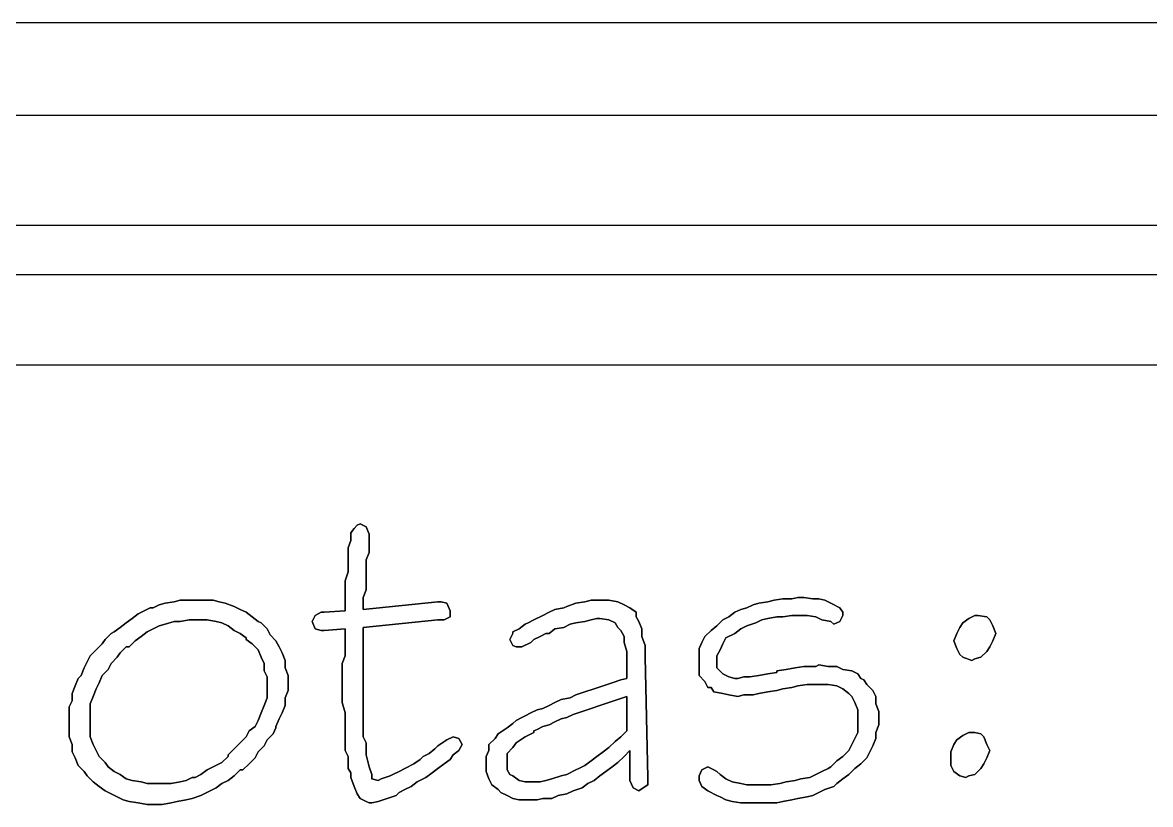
# Model space of a CAD drawing. Header units: metres. Extents: x 2.9 to 42.8, y 1.7 to 28.7.
# Drawn here: x 38.366 to 39.693, y 27.755 to 28.674 of the extents above; entities that cross this region are included whole.
import ezdxf

# ---------------------------------------------------------------- set-up
doc = ezdxf.new("R2010")
doc.units = ezdxf.units.M
doc.layers.add('NEGRO', color=7, linetype='Continuous')
doc.layers.add('RGB_000_184_184', color=7, linetype='Continuous', true_color=0x00b8b8)

msp = doc.modelspace()

# ---------------------------------------------------------------- linework, layer by layer
at = {"layer": 'NEGRO', "lineweight": -3}
for points in [[(38.7597, 28.0829), (38.7562, 28.0793), (38.7597, 28.0829)], [(38.7632, 28.0846), (38.7597, 28.0829), (38.7632, 28.0846)], [(38.7703, 28.0811), (38.7632, 28.0846), (38.7703, 28.0811)], [(38.7738, 28.0723), (38.7703, 28.0811), (38.7738, 28.0723)], [(38.7562, 28.0793), (38.7526, 28.0741), (38.7562, 28.0793)], [(38.7526, 28.0741), (38.7526, 28.0652), (38.7526, 28.0741)], [(38.7738, 28.0705), (38.7738, 28.0723), (38.7738, 28.0705)], [(38.7738, 28.0617), (38.7738, 28.0705), (38.7738, 28.0617)], [(38.7526, 28.0652), (38.7491, 28.0564), (38.7526, 28.0652)], [(38.7491, 28.0564), (38.7491, 28.0441), (38.7491, 28.0564)], [(38.7738, 28.0599), (38.7738, 28.0617), (38.7738, 28.0599)], [(38.7738, 28.0511), (38.7738, 28.0599), (38.7738, 28.0511)], [(38.7491, 28.0441), (38.7491, 28.03), (38.7491, 28.0441)], [(38.7703, 28.0423), (38.7738, 28.0511), (38.7703, 28.0423)], [(38.7703, 28.0335), (38.7703, 28.0423), (38.7703, 28.0335)], [(38.7491, 28.0282), (38.7456, 28.0176), (38.7491, 28.0282)], [(38.7491, 28.03), (38.7491, 28.0282), (38.7491, 28.03)], [(38.7703, 28.0247), (38.7703, 28.0335), (38.7703, 28.0247)], [(38.7456, 28.0176), (38.7456, 28.007), (38.7456, 28.0176)], [(38.7703, 28.0158), (38.7703, 28.0247), (38.7703, 28.0158)], [(38.7703, 28.007), (38.7703, 28.0158), (38.7703, 28.007)], [(38.7456, 28.007), (38.7456, 27.9982), (38.7456, 28.007)], [(38.7668, 27.9982), (38.7703, 28.007), (38.7668, 27.9982)], [(38.5269, 27.9894), (38.5198, 27.9859), (38.5269, 27.9894)], [(38.5339, 27.9912), (38.5269, 27.9894), (38.5339, 27.9912)], [(38.5445, 27.9929), (38.5339, 27.9912), (38.5445, 27.9929)], [(38.5516, 27.9947), (38.5445, 27.9929), (38.5516, 27.9947)], [(38.5621, 27.9947), (38.5516, 27.9947), (38.5621, 27.9947)], [(38.5692, 27.9947), (38.5621, 27.9947), (38.5692, 27.9947)], [(38.5798, 27.9947), (38.5692, 27.9947), (38.5798, 27.9947)], [(38.5904, 27.9947), (38.5798, 27.9947), (38.5904, 27.9947)], [(38.5974, 27.9929), (38.5904, 27.9947), (38.5974, 27.9929)], [(38.6045, 27.9912), (38.5974, 27.9929), (38.6045, 27.9912)], [(38.6151, 27.9876), (38.6045, 27.9912), (38.6151, 27.9876)], [(38.7456, 27.9982), (38.7456, 27.9912), (38.7456, 27.9982)], [(38.7456, 27.9912), (38.7456, 27.9823), (38.7456, 27.9912)], [(38.7668, 27.9894), (38.7668, 27.9982), (38.7668, 27.9894)], [(38.8549, 27.9929), (38.7668, 27.9841), (38.8549, 27.9929)], [(38.7668, 27.9841), (38.7668, 27.9894), (38.7668, 27.9841)], [(38.8585, 27.9929), (38.8549, 27.9929), (38.8585, 27.9929)], [(38.8655, 27.9912), (38.8585, 27.9929), (38.8655, 27.9912)], [(38.8691, 27.9823), (38.8655, 27.9912), (38.8691, 27.9823)], [(39.0172, 27.9912), (39.0066, 27.9876), (39.0172, 27.9912)], [(39.0278, 27.9929), (39.0172, 27.9912), (39.0278, 27.9929)], [(39.0349, 27.9947), (39.0278, 27.9929), (39.0349, 27.9947)], [(39.0419, 27.9947), (39.0349, 27.9947), (39.0419, 27.9947)], [(39.0454, 27.9947), (39.0419, 27.9947), (39.0454, 27.9947)], [(39.056, 27.9947), (39.0454, 27.9947), (39.056, 27.9947)], [(39.0666, 27.9929), (39.056, 27.9947), (39.0666, 27.9929)], [(39.0737, 27.9894), (39.0666, 27.9929), (39.0737, 27.9894)], [(39.0807, 27.9859), (39.0737, 27.9894), (39.0807, 27.9859)], [(39.2254, 27.9894), (39.2183, 27.9859), (39.2254, 27.9894)], [(39.2324, 27.9912), (39.2254, 27.9894), (39.2324, 27.9912)], [(39.243, 27.9929), (39.2324, 27.9912), (39.243, 27.9929)], [(39.2501, 27.9947), (39.243, 27.9929), (39.2501, 27.9947)], [(39.2606, 27.9964), (39.2501, 27.9947), (39.2606, 27.9964)], [(39.2712, 27.9964), (39.2606, 27.9964), (39.2712, 27.9964)], [(39.2783, 27.9982), (39.2712, 27.9964), (39.2783, 27.9982)], [(39.2853, 27.9982), (39.2783, 27.9982), (39.2853, 27.9982)], [(39.2959, 27.9964), (39.2853, 27.9982), (39.2959, 27.9964)], [(39.303, 27.9964), (39.2959, 27.9964), (39.303, 27.9964)], [(39.31, 27.9947), (39.303, 27.9964), (39.31, 27.9947)], [(39.3171, 27.9912), (39.31, 27.9947), (39.3171, 27.9912)], [(39.3277, 27.9859), (39.3171, 27.9912), (39.3277, 27.9859)], [(38.5022, 27.9788), (38.4951, 27.9735), (38.5022, 27.9788)], [(38.5092, 27.9823), (38.5022, 27.9788), (38.5092, 27.9823)], [(38.5163, 27.9859), (38.5092, 27.9823), (38.5163, 27.9859)], [(38.5198, 27.9859), (38.5163, 27.9859), (38.5198, 27.9859)], [(38.6221, 27.9841), (38.6151, 27.9876), (38.6221, 27.9841)], [(38.6292, 27.9806), (38.6221, 27.9841), (38.6292, 27.9806)], [(38.6362, 27.9753), (38.6292, 27.9806), (38.6362, 27.9753)], [(38.6433, 27.97), (38.6362, 27.9753), (38.6433, 27.97)], [(38.7103, 27.977), (38.7068, 27.97), (38.7103, 27.977)], [(38.7174, 27.9806), (38.7103, 27.977), (38.7174, 27.9806)], [(38.7209, 27.9806), (38.7174, 27.9806), (38.7209, 27.9806)], [(38.7456, 27.9823), (38.7209, 27.9806), (38.7456, 27.9823)], [(38.862, 27.9718), (38.8691, 27.9753), (38.862, 27.9718)], [(38.8691, 27.9753), (38.8691, 27.9823), (38.8691, 27.9753)], [(38.9784, 27.977), (38.9678, 27.9718), (38.9784, 27.977)], [(38.9855, 27.9806), (38.9784, 27.977), (38.9855, 27.9806)], [(38.9925, 27.9841), (38.9855, 27.9806), (38.9925, 27.9841)], [(39.0031, 27.9859), (38.9925, 27.9841), (39.0031, 27.9859)], [(39.0066, 27.9876), (39.0031, 27.9859), (39.0066, 27.9876)], [(39.0878, 27.9806), (39.0807, 27.9859), (39.0878, 27.9806)], [(39.0878, 27.9753), (39.0878, 27.9806), (39.0878, 27.9753)], [(39.0913, 27.97), (39.0878, 27.9753), (39.0913, 27.97)], [(39.1971, 27.9753), (39.1901, 27.9718), (39.1971, 27.9753)], [(39.2042, 27.9806), (39.1971, 27.9753), (39.2042, 27.9806)], [(39.2112, 27.9841), (39.2042, 27.9806), (39.2112, 27.9841)], [(39.2183, 27.9859), (39.2112, 27.9841), (39.2183, 27.9859)], [(39.243, 27.9735), (39.2536, 27.9753), (39.243, 27.9735)], [(39.2536, 27.9753), (39.2606, 27.9753), (39.2536, 27.9753)], [(39.2606, 27.9753), (39.2712, 27.977), (39.2606, 27.9753)], [(39.2712, 27.977), (39.2818, 27.977), (39.2712, 27.977)], [(39.2818, 27.977), (39.2889, 27.977), (39.2818, 27.977)], [(39.2889, 27.977), (39.2994, 27.9753), (39.2889, 27.977)], [(39.2994, 27.9753), (39.3065, 27.9718), (39.2994, 27.9753)], [(39.3312, 27.9806), (39.3277, 27.9859), (39.3312, 27.9806)], [(39.3277, 27.97), (39.3312, 27.977), (39.3277, 27.97)], [(39.3312, 27.977), (39.3312, 27.9806), (39.3312, 27.977)], [(39.4864, 27.977), (39.4794, 27.9735), (39.4864, 27.977)], [(39.4899, 27.977), (39.4864, 27.977), (39.4899, 27.977)], [(39.5005, 27.9753), (39.4899, 27.977), (39.5005, 27.9753)], [(39.5041, 27.9718), (39.5005, 27.9753), (39.5041, 27.9718)], [(38.481, 27.9629), (38.4739, 27.9576), (38.481, 27.9629)], [(38.4881, 27.9682), (38.481, 27.9629), (38.4881, 27.9682)], [(38.4951, 27.9735), (38.4881, 27.9682), (38.4951, 27.9735)], [(38.5198, 27.9612), (38.5269, 27.9647), (38.5198, 27.9612)], [(38.5269, 27.9647), (38.5339, 27.9665), (38.5269, 27.9647)], [(38.5339, 27.9665), (38.5445, 27.97), (38.5339, 27.9665)], [(38.5445, 27.97), (38.5516, 27.97), (38.5445, 27.97)], [(38.5516, 27.97), (38.5621, 27.9718), (38.5516, 27.97)], [(38.5621, 27.9718), (38.5692, 27.9718), (38.5621, 27.9718)], [(38.5692, 27.9718), (38.5762, 27.9718), (38.5692, 27.9718)], [(38.5762, 27.9718), (38.5833, 27.9718), (38.5762, 27.9718)], [(38.5833, 27.9718), (38.5939, 27.97), (38.5833, 27.9718)], [(38.5939, 27.97), (38.6009, 27.9682), (38.5939, 27.97)], [(38.6009, 27.9682), (38.608, 27.9647), (38.6009, 27.9682)], [(38.608, 27.9647), (38.6151, 27.9594), (38.608, 27.9647)], [(38.6468, 27.9682), (38.6433, 27.97), (38.6468, 27.9682)], [(38.6539, 27.9612), (38.6468, 27.9682), (38.6539, 27.9612)], [(38.7068, 27.97), (38.7103, 27.9612), (38.7068, 27.97)], [(38.7668, 27.9629), (38.8549, 27.9718), (38.7668, 27.9629)], [(38.7668, 27.9541), (38.7668, 27.9629), (38.7668, 27.9541)], [(38.8549, 27.9718), (38.862, 27.9718), (38.8549, 27.9718)], [(38.9573, 27.9665), (38.9502, 27.9612), (38.9573, 27.9665)], [(38.9608, 27.9682), (38.9573, 27.9665), (38.9608, 27.9682)], [(38.9678, 27.9718), (38.9608, 27.9682), (38.9678, 27.9718)], [(38.9925, 27.9612), (39.0031, 27.9629), (38.9925, 27.9612)], [(39.0031, 27.9629), (39.0102, 27.9665), (39.0031, 27.9629)], [(39.0102, 27.9665), (39.0172, 27.9682), (39.0102, 27.9665)], [(39.0172, 27.9682), (39.0278, 27.97), (39.0172, 27.9682)], [(39.0278, 27.97), (39.0349, 27.9718), (39.0278, 27.97)], [(39.0349, 27.9718), (39.0419, 27.9735), (39.0349, 27.9718)], [(39.0419, 27.9735), (39.0454, 27.9735), (39.0419, 27.9735)], [(39.0454, 27.9735), (39.056, 27.9718), (39.0454, 27.9735)], [(39.056, 27.9718), (39.0631, 27.9682), (39.056, 27.9718)], [(39.0631, 27.9682), (39.0666, 27.9629), (39.0631, 27.9682)], [(39.0666, 27.9629), (39.0701, 27.9594), (39.0666, 27.9629)], [(39.0948, 27.9612), (39.0913, 27.97), (39.0948, 27.9612)], [(39.183, 27.9647), (39.176, 27.9594), (39.183, 27.9647)], [(39.1901, 27.9718), (39.183, 27.9647), (39.1901, 27.9718)], [(39.2112, 27.9612), (39.2183, 27.9647), (39.2112, 27.9612)], [(39.2183, 27.9647), (39.2289, 27.9682), (39.2183, 27.9647)], [(39.2289, 27.9682), (39.2359, 27.9718), (39.2289, 27.9682)], [(39.2359, 27.9718), (39.243, 27.9735), (39.2359, 27.9718)], [(39.3065, 27.9718), (39.3171, 27.97), (39.3065, 27.9718)], [(39.3171, 27.97), (39.3206, 27.9665), (39.3171, 27.97)], [(39.3206, 27.9665), (39.3277, 27.97), (39.3206, 27.9665)], [(39.4688, 27.9629), (39.4653, 27.9559), (39.4688, 27.9629)], [(39.4723, 27.9682), (39.4688, 27.9629), (39.4723, 27.9682)], [(39.4794, 27.9735), (39.4723, 27.9682), (39.4794, 27.9735)], [(39.5076, 27.9647), (39.5041, 27.9718), (39.5076, 27.9647)], [(39.5111, 27.9559), (39.5076, 27.9647), (39.5111, 27.9559)], [(38.4634, 27.9488), (38.4598, 27.9435), (38.4634, 27.9488)], [(38.4704, 27.9559), (38.4634, 27.9488), (38.4704, 27.9559)], [(38.4739, 27.9576), (38.4704, 27.9559), (38.4739, 27.9576)], [(38.4986, 27.9471), (38.5057, 27.9523), (38.4986, 27.9471)], [(38.5057, 27.9523), (38.5128, 27.9576), (38.5057, 27.9523)], [(38.5128, 27.9576), (38.5198, 27.9612), (38.5128, 27.9576)], [(38.6151, 27.9594), (38.6221, 27.9559), (38.6151, 27.9594)], [(38.6221, 27.9559), (38.6292, 27.9506), (38.6221, 27.9559)], [(38.6292, 27.9506), (38.6292, 27.9488), (38.6292, 27.9506)], [(38.6292, 27.9488), (38.6362, 27.9435), (38.6292, 27.9488)], [(38.6574, 27.9541), (38.6539, 27.9612), (38.6574, 27.9541)], [(38.6644, 27.9471), (38.6574, 27.9541), (38.6644, 27.9471)], [(38.7103, 27.9612), (38.7174, 27.9594), (38.7103, 27.9612)], [(38.7174, 27.9594), (38.7209, 27.9594), (38.7174, 27.9594)], [(38.7209, 27.9594), (38.7456, 27.9612), (38.7209, 27.9594)], [(38.7456, 27.9612), (38.7456, 27.9559), (38.7456, 27.9612)], [(38.7456, 27.9559), (38.7456, 27.9471), (38.7456, 27.9559)], [(38.7668, 27.9453), (38.7668, 27.9541), (38.7668, 27.9453)], [(38.9431, 27.9559), (38.9396, 27.9488), (38.9431, 27.9559)], [(38.9396, 27.9488), (38.9431, 27.9418), (38.9396, 27.9488)], [(38.9502, 27.9612), (38.9431, 27.9576), (38.9502, 27.9612)], [(38.9431, 27.9576), (38.9431, 27.9559), (38.9431, 27.9576)], [(38.9643, 27.9453), (38.9678, 27.9488), (38.9643, 27.9453)], [(38.9678, 27.9488), (38.9749, 27.9523), (38.9678, 27.9488)], [(38.9749, 27.9523), (38.9819, 27.9559), (38.9749, 27.9523)], [(38.9819, 27.9559), (38.9855, 27.9559), (38.9819, 27.9559)], [(38.9855, 27.9559), (38.9925, 27.9612), (38.9855, 27.9559)], [(39.0701, 27.9594), (39.0737, 27.9523), (39.0701, 27.9594)], [(39.0737, 27.9523), (39.0737, 27.9453), (39.0737, 27.9523)], [(39.0948, 27.9523), (39.0948, 27.9612), (39.0948, 27.9523)], [(39.0984, 27.9418), (39.0948, 27.9523), (39.0984, 27.9418)], [(39.1689, 27.9523), (39.1654, 27.9453), (39.1689, 27.9523)], [(39.176, 27.9594), (39.1689, 27.9523), (39.176, 27.9594)], [(39.1901, 27.9435), (39.1936, 27.9506), (39.1901, 27.9435)], [(39.1936, 27.9506), (39.2042, 27.9559), (39.1936, 27.9506)], [(39.2042, 27.9559), (39.2112, 27.9612), (39.2042, 27.9559)], [(39.4653, 27.9559), (39.4617, 27.9471), (39.4653, 27.9559)], [(39.5076, 27.9471), (39.5111, 27.9559), (39.5076, 27.9471)], [(38.4528, 27.9365), (38.4457, 27.9294), (38.4528, 27.9365)], [(38.4598, 27.9435), (38.4528, 27.9365), (38.4598, 27.9435)], [(38.481, 27.9329), (38.4881, 27.94), (38.481, 27.9329)], [(38.4881, 27.94), (38.4916, 27.94), (38.4881, 27.94)], [(38.4916, 27.94), (38.4986, 27.9471), (38.4916, 27.94)], [(38.6362, 27.9435), (38.6433, 27.9365), (38.6362, 27.9435)], [(38.6433, 27.9365), (38.6468, 27.9277), (38.6433, 27.9365)], [(38.668, 27.94), (38.6644, 27.9471), (38.668, 27.94)], [(38.6715, 27.9329), (38.668, 27.94), (38.6715, 27.9329)], [(38.7456, 27.9471), (38.7456, 27.9382), (38.7456, 27.9471)], [(38.7456, 27.9382), (38.7456, 27.9294), (38.7456, 27.9382)], [(38.7668, 27.9365), (38.7668, 27.9453), (38.7668, 27.9365)], [(38.7668, 27.9312), (38.7668, 27.9365), (38.7668, 27.9312)], [(38.9431, 27.9418), (38.9467, 27.94), (38.9431, 27.9418)], [(38.9467, 27.94), (38.9537, 27.94), (38.9467, 27.94)], [(38.9537, 27.94), (38.9643, 27.9453), (38.9537, 27.94)], [(39.0737, 27.9453), (39.0772, 27.9347), (39.0737, 27.9453)], [(39.0984, 27.9312), (39.0984, 27.9418), (39.0984, 27.9312)], [(39.1654, 27.9453), (39.1619, 27.9382), (39.1654, 27.9453)], [(39.1619, 27.9382), (39.1619, 27.9312), (39.1619, 27.9382)], [(39.183, 27.9294), (39.1866, 27.9365), (39.183, 27.9294)], [(39.1866, 27.9365), (39.1901, 27.9435), (39.1866, 27.9365)], [(39.4617, 27.9471), (39.4653, 27.9382), (39.4617, 27.9471)], [(39.4653, 27.9382), (39.4688, 27.9312), (39.4653, 27.9382)], [(39.5005, 27.9347), (39.5041, 27.94), (39.5005, 27.9347)], [(39.5041, 27.94), (39.5076, 27.9471), (39.5041, 27.94)], [(38.4422, 27.9224), (38.4387, 27.9153), (38.4422, 27.9224)], [(38.4457, 27.9294), (38.4422, 27.9224), (38.4457, 27.9294)], [(38.4704, 27.9206), (38.4775, 27.9277), (38.4704, 27.9206)], [(38.4775, 27.9277), (38.481, 27.9329), (38.4775, 27.9277)], [(38.6468, 27.9277), (38.6503, 27.9206), (38.6468, 27.9277)], [(38.675, 27.9241), (38.6715, 27.9329), (38.675, 27.9241)], [(38.675, 27.9153), (38.675, 27.9241), (38.675, 27.9153)], [(38.7456, 27.9294), (38.7421, 27.9206), (38.7456, 27.9294)], [(38.7668, 27.9224), (38.7668, 27.9312), (38.7668, 27.9224)], [(38.7668, 27.9135), (38.7668, 27.9224), (38.7668, 27.9135)], [(39.0772, 27.9347), (39.0772, 27.9224), (39.0772, 27.9347)], [(39.0772, 27.9224), (39.0772, 27.903), (39.0772, 27.9224)], [(39.0984, 27.9277), (39.0984, 27.9312), (39.0984, 27.9277)], [(39.1019, 27.7865), (39.0984, 27.9277), (39.1019, 27.7865)], [(39.1619, 27.9312), (39.1619, 27.9224), (39.1619, 27.9312)], [(39.1619, 27.9224), (39.1619, 27.9153), (39.1619, 27.9224)], [(39.183, 27.9241), (39.183, 27.9294), (39.183, 27.9241)], [(39.183, 27.9153), (39.183, 27.9241), (39.183, 27.9153)], [(39.4688, 27.9312), (39.4723, 27.9277), (39.4688, 27.9312)], [(39.4723, 27.9277), (39.4829, 27.9241), (39.4723, 27.9277)], [(39.4829, 27.9241), (39.4864, 27.9259), (39.4829, 27.9241)], [(39.4864, 27.9259), (39.4935, 27.9277), (39.4864, 27.9259)], [(39.4935, 27.9277), (39.5005, 27.9347), (39.4935, 27.9277)], [(38.4387, 27.9153), (38.4351, 27.9065), (38.4387, 27.9153)], [(38.4598, 27.9065), (38.4669, 27.9135), (38.4598, 27.9065)], [(38.4669, 27.9135), (38.4704, 27.9206), (38.4669, 27.9135)], [(38.6503, 27.9206), (38.6503, 27.9118), (38.6503, 27.9206)], [(38.6503, 27.9118), (38.6539, 27.9047), (38.6503, 27.9118)], [(38.6786, 27.9065), (38.675, 27.9153), (38.6786, 27.9065)], [(38.7421, 27.9206), (38.7421, 27.9118), (38.7421, 27.9206)], [(38.7421, 27.9118), (38.7421, 27.9047), (38.7421, 27.9118)], [(38.7668, 27.9047), (38.7668, 27.9135), (38.7668, 27.9047)], [(39.1619, 27.9153), (39.1619, 27.9065), (39.1619, 27.9153)], [(39.1901, 27.9083), (39.183, 27.9153), (39.1901, 27.9083)], [(39.2536, 27.91), (39.243, 27.9083), (39.2536, 27.91)], [(39.2642, 27.9135), (39.2536, 27.9118), (39.2642, 27.9135)], [(39.2536, 27.9118), (39.2536, 27.91), (39.2536, 27.9118)], [(39.2748, 27.9153), (39.2642, 27.9135), (39.2748, 27.9153)], [(39.2853, 27.9171), (39.2748, 27.9153), (39.2853, 27.9171)], [(39.2924, 27.9171), (39.2853, 27.9171), (39.2924, 27.9171)], [(39.2994, 27.9171), (39.2924, 27.9171), (39.2994, 27.9171)], [(39.303, 27.9188), (39.2994, 27.9171), (39.303, 27.9188)], [(39.3136, 27.9171), (39.303, 27.9188), (39.3136, 27.9171)], [(39.3241, 27.9171), (39.3136, 27.9171), (39.3241, 27.9171)], [(39.3312, 27.9135), (39.3241, 27.9171), (39.3312, 27.9135)], [(39.3418, 27.9118), (39.3312, 27.9135), (39.3418, 27.9118)], [(39.3488, 27.9083), (39.3418, 27.9118), (39.3488, 27.9083)], [(38.4316, 27.903), (38.4281, 27.8941), (38.4316, 27.903)], [(38.4351, 27.9065), (38.4316, 27.903), (38.4351, 27.9065)], [(38.4528, 27.8906), (38.4563, 27.8977), (38.4528, 27.8906)], [(38.4563, 27.8977), (38.4598, 27.9065), (38.4563, 27.8977)], [(38.6539, 27.9047), (38.6539, 27.8941), (38.6539, 27.9047)], [(38.6786, 27.8977), (38.6786, 27.9065), (38.6786, 27.8977)], [(38.6786, 27.8888), (38.6786, 27.8977), (38.6786, 27.8888)], [(38.7421, 27.9047), (38.7421, 27.8977), (38.7421, 27.9047)], [(38.7421, 27.8977), (38.7421, 27.8853), (38.7421, 27.8977)], [(38.7668, 27.903), (38.7668, 27.9047), (38.7668, 27.903)], [(38.7668, 27.8924), (38.7668, 27.903), (38.7668, 27.8924)], [(39.0596, 27.8977), (39.049, 27.8941), (39.0596, 27.8977)], [(39.0701, 27.9012), (39.0596, 27.8977), (39.0701, 27.9012)], [(39.0772, 27.903), (39.0701, 27.9012), (39.0772, 27.903)], [(39.1619, 27.9065), (39.1689, 27.8994), (39.1619, 27.9065)], [(39.1689, 27.8994), (39.1724, 27.8924), (39.1689, 27.8994)], [(39.1971, 27.9047), (39.1901, 27.9083), (39.1971, 27.9047)], [(39.2042, 27.903), (39.1971, 27.9047), (39.2042, 27.903)], [(39.2077, 27.903), (39.2042, 27.903), (39.2077, 27.903)], [(39.2148, 27.9047), (39.2077, 27.903), (39.2148, 27.9047)], [(39.2218, 27.9047), (39.2148, 27.9047), (39.2218, 27.9047)], [(39.2324, 27.9065), (39.2218, 27.9047), (39.2324, 27.9065)], [(39.243, 27.9083), (39.2324, 27.9065), (39.243, 27.9083)], [(39.2783, 27.8941), (39.2889, 27.8959), (39.2783, 27.8941)], [(39.2889, 27.8959), (39.2959, 27.8959), (39.2889, 27.8959)], [(39.2959, 27.8959), (39.303, 27.8959), (39.2959, 27.8959)], [(39.303, 27.8959), (39.3065, 27.8959), (39.303, 27.8959)], [(39.3065, 27.8959), (39.3136, 27.8959), (39.3065, 27.8959)], [(39.3136, 27.8959), (39.3241, 27.8941), (39.3136, 27.8959)], [(39.3524, 27.903), (39.3488, 27.9083), (39.3524, 27.903)], [(39.3559, 27.9012), (39.3524, 27.903), (39.3559, 27.9012)], [(39.3594, 27.8959), (39.3559, 27.9012), (39.3594, 27.8959)], [(39.3665, 27.8888), (39.3594, 27.8959), (39.3665, 27.8888)], [(38.4281, 27.8941), (38.4246, 27.8853), (38.4281, 27.8941)], [(38.4246, 27.8853), (38.4246, 27.8765), (38.4246, 27.8853)], [(38.4493, 27.8818), (38.4528, 27.8906), (38.4493, 27.8818)], [(38.6539, 27.8941), (38.6539, 27.8871), (38.6539, 27.8941)], [(38.6539, 27.8871), (38.6539, 27.88), (38.6539, 27.8871)], [(38.675, 27.88), (38.6786, 27.8888), (38.675, 27.88)], [(38.7421, 27.8853), (38.7421, 27.8747), (38.7421, 27.8853)], [(38.7668, 27.88), (38.7668, 27.8924), (38.7668, 27.88)], [(39.0172, 27.8836), (39.0102, 27.88), (39.0172, 27.8836)], [(39.0278, 27.8871), (39.0172, 27.8836), (39.0278, 27.8871)], [(39.0384, 27.8906), (39.0278, 27.8871), (39.0384, 27.8906)], [(39.049, 27.8941), (39.0384, 27.8906), (39.049, 27.8941)], [(39.1724, 27.8924), (39.176, 27.8924), (39.1724, 27.8924)], [(39.176, 27.8924), (39.1795, 27.8871), (39.176, 27.8924)], [(39.1795, 27.8871), (39.1901, 27.8853), (39.1795, 27.8871)], [(39.1901, 27.8853), (39.1971, 27.8836), (39.1901, 27.8853)], [(39.1971, 27.8836), (39.2077, 27.8818), (39.1971, 27.8836)], [(39.2077, 27.8818), (39.2148, 27.8836), (39.2077, 27.8818)], [(39.2148, 27.8836), (39.2254, 27.8836), (39.2148, 27.8836)], [(39.2254, 27.8836), (39.2324, 27.8853), (39.2254, 27.8836)], [(39.2324, 27.8853), (39.243, 27.8871), (39.2324, 27.8853)], [(39.243, 27.8871), (39.2536, 27.8888), (39.243, 27.8871)], [(39.2536, 27.8888), (39.2606, 27.8906), (39.2536, 27.8888)], [(39.2606, 27.8906), (39.2712, 27.8924), (39.2606, 27.8906)], [(39.2712, 27.8924), (39.2783, 27.8941), (39.2712, 27.8924)], [(39.3241, 27.8941), (39.3312, 27.8906), (39.3241, 27.8941)], [(39.3312, 27.8906), (39.3382, 27.8853), (39.3312, 27.8906)], [(39.3382, 27.8853), (39.3418, 27.8818), (39.3382, 27.8853)], [(39.37, 27.8818), (39.3665, 27.8888), (39.37, 27.8818)], [(38.4246, 27.8765), (38.421, 27.8694), (38.4246, 27.8765)], [(38.421, 27.8694), (38.421, 27.8606), (38.421, 27.8694)], [(38.4457, 27.873), (38.4493, 27.8818), (38.4457, 27.873)], [(38.4457, 27.8642), (38.4457, 27.873), (38.4457, 27.8642)], [(38.6503, 27.8712), (38.6468, 27.8624), (38.6503, 27.8712)], [(38.6539, 27.88), (38.6503, 27.8712), (38.6539, 27.88)], [(38.6715, 27.8624), (38.675, 27.8712), (38.6715, 27.8624)], [(38.675, 27.8712), (38.675, 27.88), (38.675, 27.8712)], [(38.7421, 27.8747), (38.7456, 27.8624), (38.7421, 27.8747)], [(38.7668, 27.8694), (38.7668, 27.88), (38.7668, 27.8694)], [(38.7668, 27.8606), (38.7668, 27.8694), (38.7668, 27.8606)], [(38.9855, 27.8712), (38.9784, 27.8677), (38.9855, 27.8712)], [(38.9925, 27.8747), (38.9855, 27.8712), (38.9925, 27.8747)], [(38.9996, 27.8783), (38.9925, 27.8747), (38.9996, 27.8783)], [(39.0102, 27.88), (38.9996, 27.8783), (39.0102, 27.88)], [(39.0349, 27.8677), (39.0454, 27.8712), (39.0349, 27.8677)], [(39.0454, 27.8712), (39.056, 27.8747), (39.0454, 27.8712)], [(39.056, 27.8747), (39.0666, 27.8783), (39.056, 27.8747)], [(39.0666, 27.8783), (39.0772, 27.8818), (39.0666, 27.8783)], [(39.0772, 27.8818), (39.0772, 27.843), (39.0772, 27.8818)], [(39.3418, 27.8818), (39.3453, 27.8747), (39.3418, 27.8818)], [(39.3453, 27.8747), (39.3488, 27.8659), (39.3453, 27.8747)], [(39.37, 27.873), (39.37, 27.8818), (39.37, 27.873)], [(39.3735, 27.8642), (39.37, 27.873), (39.3735, 27.8642)], [(38.421, 27.8606), (38.421, 27.8518), (38.421, 27.8606)], [(38.4457, 27.8553), (38.4457, 27.8642), (38.4457, 27.8553)], [(38.6468, 27.8624), (38.6433, 27.8536), (38.6468, 27.8624)], [(38.668, 27.8553), (38.6715, 27.8624), (38.668, 27.8553)], [(38.7456, 27.8624), (38.7456, 27.8536), (38.7456, 27.8624)], [(38.7668, 27.8518), (38.7668, 27.8606), (38.7668, 27.8518)], [(38.9537, 27.8571), (38.9467, 27.8536), (38.9537, 27.8571)], [(38.9573, 27.8589), (38.9537, 27.8571), (38.9573, 27.8589)], [(38.9643, 27.8624), (38.9573, 27.8589), (38.9643, 27.8624)], [(38.9714, 27.8659), (38.9643, 27.8624), (38.9714, 27.8659)], [(38.9784, 27.8677), (38.9714, 27.8659), (38.9784, 27.8677)], [(38.9996, 27.8553), (39.0066, 27.8571), (38.9996, 27.8553)], [(39.0066, 27.8571), (39.0137, 27.8606), (39.0066, 27.8571)], [(39.0137, 27.8606), (39.0243, 27.8642), (39.0137, 27.8606)], [(39.0243, 27.8642), (39.0349, 27.8677), (39.0243, 27.8642)], [(39.3488, 27.8659), (39.3488, 27.8553), (39.3488, 27.8659)], [(39.3735, 27.8571), (39.3735, 27.8642), (39.3735, 27.8571)], [(39.3735, 27.8483), (39.3735, 27.8571), (39.3735, 27.8483)], [(38.421, 27.8518), (38.421, 27.843), (38.421, 27.8518)], [(38.421, 27.843), (38.421, 27.8342), (38.421, 27.843)], [(38.4457, 27.8518), (38.4457, 27.8553), (38.4457, 27.8518)], [(38.4457, 27.843), (38.4457, 27.8518), (38.4457, 27.843)], [(38.4457, 27.8342), (38.4457, 27.843), (38.4457, 27.8342)], [(38.6398, 27.8465), (38.6327, 27.8412), (38.6398, 27.8465)], [(38.6433, 27.8536), (38.6398, 27.8465), (38.6433, 27.8536)], [(38.6609, 27.8377), (38.6644, 27.8447), (38.6609, 27.8377)], [(38.6644, 27.8465), (38.668, 27.8553), (38.6644, 27.8465)], [(38.6644, 27.8447), (38.6644, 27.8465), (38.6644, 27.8447)], [(38.7456, 27.8536), (38.7456, 27.843), (38.7456, 27.8536)], [(38.7456, 27.843), (38.7456, 27.8342), (38.7456, 27.843)], [(38.7668, 27.843), (38.7668, 27.8518), (38.7668, 27.843)], [(38.7668, 27.8342), (38.7668, 27.843), (38.7668, 27.8342)], [(38.9361, 27.8447), (38.9255, 27.8377), (38.9361, 27.8447)], [(38.9431, 27.85), (38.9361, 27.8447), (38.9431, 27.85)], [(38.9467, 27.8536), (38.9431, 27.85), (38.9467, 27.8536)], [(38.9678, 27.8412), (38.9714, 27.843), (38.9678, 27.8412)], [(38.9714, 27.843), (38.9784, 27.8465), (38.9714, 27.843)], [(38.9784, 27.8465), (38.9855, 27.8483), (38.9784, 27.8465)], [(38.9855, 27.8483), (38.9925, 27.8518), (38.9855, 27.8483)], [(38.9925, 27.8518), (38.9996, 27.8553), (38.9925, 27.8518)], [(39.0772, 27.843), (39.0772, 27.8412), (39.0772, 27.843)], [(39.3488, 27.8553), (39.3488, 27.8483), (39.3488, 27.8553)], [(39.3488, 27.8483), (39.3488, 27.8395), (39.3488, 27.8483)], [(39.37, 27.8395), (39.3735, 27.8483), (39.37, 27.8395)], [(38.421, 27.8342), (38.4246, 27.8253), (38.421, 27.8342)], [(38.4493, 27.8253), (38.4457, 27.8342), (38.4493, 27.8253)], [(38.6292, 27.8342), (38.6221, 27.8271), (38.6292, 27.8342)], [(38.6327, 27.8412), (38.6292, 27.8342), (38.6327, 27.8412)], [(38.6503, 27.8236), (38.6539, 27.8306), (38.6503, 27.8236)], [(38.6539, 27.8306), (38.6609, 27.8377), (38.6539, 27.8306)], [(38.7456, 27.8342), (38.7456, 27.8253), (38.7456, 27.8342)], [(38.7703, 27.8271), (38.7668, 27.8342), (38.7703, 27.8271)], [(38.8655, 27.8306), (38.8549, 27.8236), (38.8655, 27.8306)], [(38.8726, 27.8342), (38.8655, 27.8306), (38.8726, 27.8342)], [(38.8796, 27.8324), (38.8726, 27.8342), (38.8796, 27.8324)], [(38.8832, 27.8253), (38.8796, 27.8324), (38.8832, 27.8253)], [(38.922, 27.8324), (38.9149, 27.8253), (38.922, 27.8324)], [(38.9255, 27.8377), (38.922, 27.8324), (38.9255, 27.8377)], [(38.9467, 27.8271), (38.9573, 27.8342), (38.9467, 27.8271)], [(38.9573, 27.8342), (38.9678, 27.8395), (38.9573, 27.8342)], [(38.9678, 27.8395), (38.9678, 27.8412), (38.9678, 27.8395)], [(39.0701, 27.8342), (39.0631, 27.8289), (39.0701, 27.8342)], [(39.0772, 27.8412), (39.0701, 27.8342), (39.0772, 27.8412)], [(39.3453, 27.8324), (39.3418, 27.8253), (39.3453, 27.8324)], [(39.3488, 27.8395), (39.3453, 27.8324), (39.3488, 27.8395)], [(39.3665, 27.8236), (39.37, 27.8324), (39.3665, 27.8236)], [(39.37, 27.8324), (39.37, 27.8395), (39.37, 27.8324)], [(39.4653, 27.8306), (39.4617, 27.8253), (39.4653, 27.8306)], [(39.4723, 27.8359), (39.4653, 27.8306), (39.4723, 27.8359)], [(39.4794, 27.8395), (39.4723, 27.8359), (39.4794, 27.8395)], [(39.4864, 27.8395), (39.4794, 27.8395), (39.4864, 27.8395)], [(39.4935, 27.8377), (39.4864, 27.8395), (39.4935, 27.8377)], [(39.497, 27.8342), (39.4935, 27.8377), (39.497, 27.8342)], [(39.5005, 27.8253), (39.497, 27.8342), (39.5005, 27.8253)], [(38.4246, 27.8253), (38.4246, 27.8165), (38.4246, 27.8253)], [(38.4246, 27.8165), (38.4281, 27.8095), (38.4246, 27.8165)], [(38.4528, 27.8183), (38.4493, 27.8253), (38.4528, 27.8183)], [(38.4563, 27.8112), (38.4528, 27.8183), (38.4563, 27.8112)], [(38.6151, 27.8201), (38.608, 27.813), (38.6151, 27.8201)], [(38.6221, 27.8271), (38.6151, 27.8201), (38.6221, 27.8271)], [(38.6398, 27.8095), (38.6433, 27.8165), (38.6398, 27.8095)], [(38.6433, 27.8165), (38.6503, 27.8236), (38.6433, 27.8165)], [(38.7456, 27.8253), (38.7456, 27.8183), (38.7456, 27.8253)], [(38.7456, 27.8183), (38.7491, 27.8112), (38.7456, 27.8183)], [(38.7703, 27.8201), (38.7703, 27.8271), (38.7703, 27.8201)], [(38.7703, 27.813), (38.7703, 27.8201), (38.7703, 27.813)], [(38.8514, 27.8201), (38.8444, 27.8148), (38.8514, 27.8201)], [(38.8549, 27.8236), (38.8514, 27.8201), (38.8549, 27.8236)], [(38.8726, 27.813), (38.8796, 27.8183), (38.8726, 27.813)], [(38.8796, 27.8183), (38.8832, 27.8253), (38.8796, 27.8183)], [(38.9149, 27.8183), (38.9114, 27.8112), (38.9149, 27.8183)], [(38.9149, 27.8253), (38.9149, 27.8183), (38.9149, 27.8253)], [(38.9361, 27.8148), (38.9431, 27.8218), (38.9361, 27.8148)], [(38.9431, 27.8218), (38.9467, 27.8271), (38.9431, 27.8218)], [(39.049, 27.8165), (39.0419, 27.8112), (39.049, 27.8165)], [(39.056, 27.8218), (39.049, 27.8165), (39.056, 27.8218)], [(39.0631, 27.8289), (39.056, 27.8218), (39.0631, 27.8289)], [(39.0737, 27.8112), (39.0807, 27.8183), (39.0737, 27.8112)], [(39.0807, 27.8183), (39.0807, 27.7865), (39.0807, 27.8183)], [(39.3382, 27.8183), (39.3312, 27.8112), (39.3382, 27.8183)], [(39.3418, 27.8253), (39.3382, 27.8183), (39.3418, 27.8253)], [(39.3594, 27.8095), (39.3629, 27.8165), (39.3594, 27.8095)], [(39.3629, 27.8165), (39.3665, 27.8236), (39.3629, 27.8165)], [(39.4617, 27.8253), (39.4582, 27.8165), (39.4617, 27.8253)], [(39.4582, 27.8165), (39.4582, 27.8077), (39.4582, 27.8165)], [(39.5041, 27.8183), (39.5005, 27.8253), (39.5041, 27.8183)], [(39.5005, 27.8095), (39.5041, 27.8183), (39.5005, 27.8095)], [(38.4281, 27.8095), (38.4316, 27.8007), (38.4281, 27.8095)], [(38.4634, 27.8042), (38.4563, 27.8112), (38.4634, 27.8042)], [(38.4669, 27.7989), (38.4634, 27.8042), (38.4669, 27.7989)], [(38.6009, 27.8042), (38.5904, 27.7989), (38.6009, 27.8042)], [(38.608, 27.8112), (38.6009, 27.8042), (38.608, 27.8112)], [(38.608, 27.813), (38.608, 27.8112), (38.608, 27.813)], [(38.6256, 27.7954), (38.6327, 27.8024), (38.6256, 27.7954)], [(38.6327, 27.8024), (38.6398, 27.8095), (38.6327, 27.8024)], [(38.7491, 27.8112), (38.7491, 27.8042), (38.7491, 27.8112)], [(38.7491, 27.8042), (38.7491, 27.7971), (38.7491, 27.8042)], [(38.7738, 27.7989), (38.7703, 27.813), (38.7738, 27.7989)], [(38.8267, 27.8024), (38.8161, 27.7971), (38.8267, 27.8024)], [(38.8338, 27.8077), (38.8267, 27.8024), (38.8338, 27.8077)], [(38.8373, 27.8112), (38.8338, 27.8077), (38.8373, 27.8112)], [(38.8444, 27.8148), (38.8373, 27.8112), (38.8444, 27.8148)], [(38.8549, 27.7971), (38.862, 27.8024), (38.8549, 27.7971)], [(38.862, 27.8024), (38.8691, 27.8077), (38.862, 27.8024)], [(38.8691, 27.8077), (38.8726, 27.813), (38.8691, 27.8077)], [(38.9114, 27.8112), (38.9114, 27.8042), (38.9114, 27.8112)], [(38.9114, 27.8042), (38.9114, 27.8024), (38.9114, 27.8042)], [(38.9114, 27.8024), (38.9114, 27.7936), (38.9114, 27.8024)], [(38.9361, 27.8095), (38.9361, 27.8148), (38.9361, 27.8095)], [(38.9361, 27.8042), (38.9361, 27.8095), (38.9361, 27.8042)], [(38.9361, 27.7954), (38.9361, 27.8042), (38.9361, 27.7954)], [(39.0349, 27.8059), (39.0278, 27.8007), (39.0349, 27.8059)], [(39.0419, 27.8112), (39.0349, 27.8059), (39.0419, 27.8112)], [(39.0596, 27.7989), (39.0666, 27.8042), (39.0596, 27.7989)], [(39.0666, 27.8042), (39.0737, 27.8112), (39.0666, 27.8042)], [(39.3241, 27.8059), (39.3171, 27.7989), (39.3241, 27.8059)], [(39.3312, 27.8112), (39.3241, 27.8059), (39.3312, 27.8112)], [(39.3453, 27.7971), (39.3524, 27.8024), (39.3453, 27.7971)], [(39.3524, 27.8024), (39.3594, 27.8095), (39.3524, 27.8024)], [(39.4582, 27.8077), (39.4582, 27.8007), (39.4582, 27.8077)], [(39.4935, 27.7971), (39.497, 27.8024), (39.4935, 27.7971)], [(39.497, 27.8024), (39.5005, 27.8095), (39.497, 27.8024)], [(38.4316, 27.8007), (38.4387, 27.7936), (38.4316, 27.8007)], [(38.4387, 27.7936), (38.4422, 27.7883), (38.4387, 27.7936)], [(38.4739, 27.7936), (38.4669, 27.7989), (38.4739, 27.7936)], [(38.481, 27.7901), (38.4739, 27.7936), (38.481, 27.7901)], [(38.4881, 27.7848), (38.481, 27.7901), (38.4881, 27.7848)], [(38.5762, 27.7901), (38.5692, 27.7865), (38.5762, 27.7901)], [(38.5833, 27.7954), (38.5762, 27.7901), (38.5833, 27.7954)], [(38.5904, 27.7989), (38.5833, 27.7954), (38.5904, 27.7989)], [(38.6151, 27.7883), (38.6221, 27.7954), (38.6151, 27.7883)], [(38.6221, 27.7954), (38.6256, 27.7954), (38.6221, 27.7954)], [(38.7491, 27.7971), (38.7526, 27.7918), (38.7491, 27.7971)], [(38.7526, 27.7918), (38.7526, 27.7865), (38.7526, 27.7918)], [(38.7773, 27.7901), (38.7738, 27.7989), (38.7773, 27.7901)], [(38.7773, 27.7848), (38.7773, 27.7901), (38.7773, 27.7848)], [(38.802, 27.7901), (38.7985, 27.7883), (38.802, 27.7901)], [(38.8091, 27.7936), (38.802, 27.7901), (38.8091, 27.7936)], [(38.8161, 27.7971), (38.8091, 27.7936), (38.8161, 27.7971)], [(38.8408, 27.7865), (38.8479, 27.7918), (38.8408, 27.7865)], [(38.8479, 27.7918), (38.8549, 27.7971), (38.8479, 27.7918)], [(38.9114, 27.7936), (38.9149, 27.7848), (38.9114, 27.7936)], [(38.9396, 27.7901), (38.9361, 27.7954), (38.9396, 27.7901)], [(38.9431, 27.7883), (38.9396, 27.7901), (38.9431, 27.7883)], [(39.0066, 27.7901), (38.9996, 27.7883), (39.0066, 27.7901)], [(39.0172, 27.7954), (39.0066, 27.7901), (39.0172, 27.7954)], [(39.0207, 27.7971), (39.0172, 27.7954), (39.0207, 27.7971)], [(39.0278, 27.8007), (39.0207, 27.7971), (39.0278, 27.8007)], [(39.0454, 27.7883), (39.0525, 27.7936), (39.0454, 27.7883)], [(39.0525, 27.7936), (39.0596, 27.7989), (39.0525, 27.7936)], [(39.1654, 27.7954), (39.1619, 27.7883), (39.1654, 27.7954)], [(39.1724, 27.7989), (39.1654, 27.7954), (39.1724, 27.7989)], [(39.1795, 27.7954), (39.1724, 27.7989), (39.1795, 27.7954)], [(39.183, 27.7936), (39.1795, 27.7954), (39.183, 27.7936)], [(39.1866, 27.7901), (39.183, 27.7936), (39.1866, 27.7901)], [(39.1936, 27.7848), (39.1866, 27.7901), (39.1936, 27.7848)], [(39.2994, 27.7901), (39.2924, 27.7865), (39.2994, 27.7901)], [(39.3065, 27.7936), (39.2994, 27.7901), (39.3065, 27.7936)], [(39.3136, 27.7971), (39.3065, 27.7936), (39.3136, 27.7971)], [(39.3171, 27.7989), (39.3136, 27.7971), (39.3171, 27.7989)], [(39.3312, 27.7848), (39.3382, 27.7901), (39.3312, 27.7848)], [(39.3382, 27.7901), (39.3453, 27.7971), (39.3382, 27.7901)], [(39.4582, 27.8007), (39.4617, 27.7936), (39.4582, 27.8007)], [(39.4617, 27.7936), (39.4688, 27.7883), (39.4617, 27.7936)], [(39.4794, 27.7883), (39.4864, 27.7901), (39.4794, 27.7883)], [(39.4864, 27.7901), (39.4935, 27.7971), (39.4864, 27.7901)], [(38.4422, 27.7883), (38.4493, 27.7812), (38.4422, 27.7883)], [(38.4493, 27.7812), (38.4563, 27.776), (38.4493, 27.7812)], [(38.4563, 27.776), (38.4634, 27.7707), (38.4563, 27.776)], [(38.4951, 27.783), (38.4881, 27.7848), (38.4951, 27.783)], [(38.5057, 27.7812), (38.4951, 27.783), (38.5057, 27.7812)], [(38.5128, 27.7795), (38.5057, 27.7812), (38.5128, 27.7795)], [(38.5233, 27.7795), (38.5128, 27.7795), (38.5233, 27.7795)], [(38.5339, 27.7795), (38.5233, 27.7795), (38.5339, 27.7795)], [(38.541, 27.7795), (38.5339, 27.7795), (38.541, 27.7795)], [(38.5516, 27.7812), (38.541, 27.7795), (38.5516, 27.7812)], [(38.5586, 27.783), (38.5516, 27.7812), (38.5586, 27.783)], [(38.5657, 27.7865), (38.5586, 27.783), (38.5657, 27.7865)], [(38.5692, 27.7865), (38.5657, 27.7865), (38.5692, 27.7865)], [(38.5939, 27.7742), (38.6009, 27.7795), (38.5939, 27.7742)], [(38.6009, 27.7795), (38.608, 27.783), (38.6009, 27.7795)], [(38.608, 27.783), (38.6151, 27.7883), (38.608, 27.783)], [(38.7526, 27.7865), (38.7562, 27.776), (38.7526, 27.7865)], [(38.7562, 27.776), (38.7597, 27.7671), (38.7562, 27.776)], [(38.7844, 27.783), (38.7773, 27.7848), (38.7844, 27.783)], [(38.7879, 27.7848), (38.7844, 27.783), (38.7879, 27.7848)], [(38.7985, 27.7883), (38.7879, 27.7848), (38.7985, 27.7883)], [(38.8161, 27.7724), (38.8232, 27.776), (38.8161, 27.7724)], [(38.8232, 27.776), (38.8303, 27.7812), (38.8232, 27.776)], [(38.8303, 27.7812), (38.8408, 27.7865), (38.8303, 27.7812)], [(38.9149, 27.7848), (38.9184, 27.7777), (38.9149, 27.7848)], [(38.9184, 27.7777), (38.9255, 27.7724), (38.9184, 27.7777)], [(38.9502, 27.783), (38.9431, 27.7883), (38.9502, 27.783)], [(38.9573, 27.7812), (38.9502, 27.783), (38.9573, 27.7812)], [(38.9643, 27.7812), (38.9573, 27.7812), (38.9643, 27.7812)], [(38.9749, 27.7812), (38.9643, 27.7812), (38.9749, 27.7812)], [(38.9819, 27.783), (38.9749, 27.7812), (38.9819, 27.783)], [(38.989, 27.7848), (38.9819, 27.783), (38.989, 27.7848)], [(38.9996, 27.7883), (38.989, 27.7848), (38.9996, 27.7883)], [(39.0243, 27.7742), (39.0313, 27.7795), (39.0243, 27.7742)], [(39.0313, 27.7795), (39.0384, 27.783), (39.0313, 27.7795)], [(39.0384, 27.783), (39.0454, 27.7883), (39.0384, 27.783)], [(39.0807, 27.7865), (39.0807, 27.783), (39.0807, 27.7865)], [(39.0807, 27.783), (39.0843, 27.7742), (39.0807, 27.783)], [(39.0913, 27.7707), (39.0984, 27.776), (39.0913, 27.7707)], [(39.0984, 27.776), (39.1019, 27.7777), (39.0984, 27.776)], [(39.1019, 27.7777), (39.1019, 27.7865), (39.1019, 27.7777)], [(39.1619, 27.7883), (39.1619, 27.783), (39.1619, 27.7883)], [(39.1619, 27.783), (39.1654, 27.776), (39.1619, 27.783)], [(39.1654, 27.776), (39.1724, 27.7707), (39.1654, 27.776)], [(39.2007, 27.7812), (39.1936, 27.7848), (39.2007, 27.7812)], [(39.2112, 27.7795), (39.2007, 27.7812), (39.2112, 27.7795)], [(39.2183, 27.7777), (39.2112, 27.7795), (39.2183, 27.7777)], [(39.2289, 27.7777), (39.2183, 27.7777), (39.2289, 27.7777)], [(39.2359, 27.7777), (39.2289, 27.7777), (39.2359, 27.7777)], [(39.2465, 27.7777), (39.2359, 27.7777), (39.2465, 27.7777)], [(39.2571, 27.7795), (39.2465, 27.7777), (39.2571, 27.7795)], [(39.2642, 27.7812), (39.2571, 27.7795), (39.2642, 27.7812)], [(39.2748, 27.783), (39.2642, 27.7812), (39.2748, 27.783)], [(39.2818, 27.7848), (39.2748, 27.783), (39.2818, 27.7848)], [(39.2924, 27.7865), (39.2818, 27.7848), (39.2924, 27.7865)], [(39.31, 27.7724), (39.3206, 27.776), (39.31, 27.7724)], [(39.3206, 27.776), (39.3241, 27.7795), (39.3206, 27.776)], [(39.3241, 27.7795), (39.3312, 27.7848), (39.3241, 27.7795)], [(39.4688, 27.7883), (39.4758, 27.7865), (39.4688, 27.7883)], [(39.4758, 27.7865), (39.4794, 27.7883), (39.4758, 27.7865)], [(38.4634, 27.7707), (38.4704, 27.7671), (38.4634, 27.7707)], [(38.4704, 27.7671), (38.4775, 27.7636), (38.4704, 27.7671)], [(38.4775, 27.7636), (38.4845, 27.7601), (38.4775, 27.7636)], [(38.5657, 27.7618), (38.5762, 27.7654), (38.5657, 27.7618)], [(38.5762, 27.7654), (38.5798, 27.7671), (38.5762, 27.7654)], [(38.5798, 27.7671), (38.5868, 27.7707), (38.5798, 27.7671)], [(38.5868, 27.7707), (38.5939, 27.7742), (38.5868, 27.7707)], [(38.7597, 27.7671), (38.7632, 27.7618), (38.7597, 27.7671)], [(38.795, 27.7618), (38.8056, 27.7654), (38.795, 27.7618)], [(38.8056, 27.7654), (38.8091, 27.7689), (38.8056, 27.7654)], [(38.8091, 27.7689), (38.8161, 27.7724), (38.8091, 27.7689)], [(38.9255, 27.7724), (38.929, 27.7689), (38.9255, 27.7724)], [(38.929, 27.7689), (38.9361, 27.7654), (38.929, 27.7689)], [(38.9361, 27.7654), (38.9431, 27.7618), (38.9361, 27.7654)], [(38.989, 27.7618), (38.9961, 27.7654), (38.989, 27.7618)], [(38.9961, 27.7654), (39.0066, 27.7671), (38.9961, 27.7654)], [(39.0066, 27.7671), (39.0137, 27.7707), (39.0066, 27.7671)], [(39.0137, 27.7707), (39.0243, 27.7742), (39.0137, 27.7707)], [(39.0843, 27.7742), (39.0913, 27.7707), (39.0843, 27.7742)], [(39.1724, 27.7707), (39.183, 27.7654), (39.1724, 27.7707)], [(39.183, 27.7654), (39.1866, 27.7636), (39.183, 27.7654)], [(39.1866, 27.7636), (39.1936, 27.7601), (39.1866, 27.7636)], [(39.2783, 27.7618), (39.2889, 27.7636), (39.2783, 27.7618)], [(39.2889, 27.7636), (39.2959, 27.7654), (39.2889, 27.7636)], [(39.2959, 27.7654), (39.303, 27.7689), (39.2959, 27.7654)], [(39.303, 27.7689), (39.31, 27.7724), (39.303, 27.7689)], [(38.4845, 27.7601), (38.4916, 27.7583), (38.4845, 27.7601)], [(38.4916, 27.7583), (38.5022, 27.7566), (38.4916, 27.7583)], [(38.5022, 27.7566), (38.5128, 27.7548), (38.5022, 27.7566)], [(38.5128, 27.7548), (38.5198, 27.7548), (38.5128, 27.7548)], [(38.5198, 27.7548), (38.5233, 27.7548), (38.5198, 27.7548)], [(38.5233, 27.7548), (38.5304, 27.7548), (38.5233, 27.7548)], [(38.5304, 27.7548), (38.541, 27.7566), (38.5304, 27.7548)], [(38.541, 27.7566), (38.548, 27.7583), (38.541, 27.7566)], [(38.548, 27.7583), (38.5586, 27.7601), (38.548, 27.7583)], [(38.5586, 27.7601), (38.5657, 27.7618), (38.5586, 27.7601)], [(38.7632, 27.7618), (38.7703, 27.7583), (38.7632, 27.7618)], [(38.7703, 27.7583), (38.7738, 27.7566), (38.7703, 27.7583)], [(38.7738, 27.7566), (38.7773, 27.7566), (38.7738, 27.7566)], [(38.7773, 27.7566), (38.7844, 27.7583), (38.7773, 27.7566)], [(38.7844, 27.7583), (38.795, 27.7618), (38.7844, 27.7583)], [(38.9431, 27.7618), (38.9502, 27.7601), (38.9431, 27.7618)], [(38.9502, 27.7601), (38.9608, 27.7601), (38.9502, 27.7601)], [(38.9608, 27.7601), (38.9643, 27.7601), (38.9608, 27.7601)], [(38.9643, 27.7601), (38.9714, 27.7601), (38.9643, 27.7601)], [(38.9714, 27.7601), (38.9784, 27.7618), (38.9714, 27.7601)], [(38.9784, 27.7618), (38.989, 27.7618), (38.9784, 27.7618)], [(39.1936, 27.7601), (39.2007, 27.7583), (39.1936, 27.7601)], [(39.2007, 27.7583), (39.2112, 27.7566), (39.2007, 27.7583)], [(39.2112, 27.7566), (39.2218, 27.7566), (39.2112, 27.7566)], [(39.2218, 27.7566), (39.2324, 27.7566), (39.2218, 27.7566)], [(39.2324, 27.7566), (39.243, 27.7566), (39.2324, 27.7566)], [(39.243, 27.7566), (39.2536, 27.7566), (39.243, 27.7566)], [(39.2536, 27.7566), (39.2606, 27.7583), (39.2536, 27.7566)], [(39.2606, 27.7583), (39.2712, 27.7601), (39.2606, 27.7583)], [(39.2712, 27.7601), (39.2783, 27.7618), (39.2712, 27.7601)]]:
    msp.add_lwpolyline(points, dxfattribs=at)
at = {"layer": 'RGB_000_184_184', "lineweight": -3}
for points in [[(3.9017, 28.6738), (41.8042, 28.6738), (41.8042, 28.5644), (3.9017, 28.5644)], [(37.151, 28.4357), (41.5925, 28.4357), (41.5925, 28.3774), (37.151, 28.3774)], [(37.151, 28.2716), (41.5925, 28.2716)]]:
    msp.add_lwpolyline(points, dxfattribs=at)

doc.saveas('drawing.dxf')
